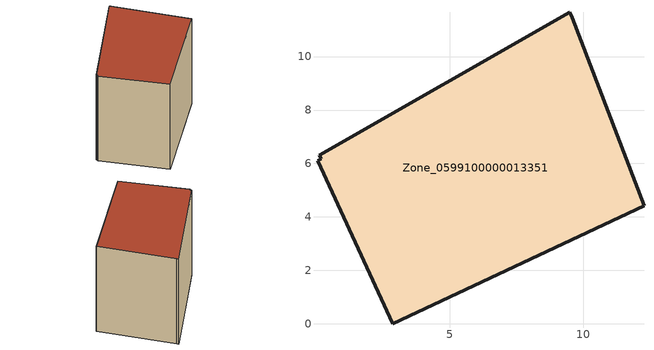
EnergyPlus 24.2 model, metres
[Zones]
Zone_0599100000013351
 floor ground (C_G): 9.5,11.66 9.58,11.45 12.27,4.41 2.87,0 0.06,6.11 0.19,6.18 0.13,6.3 z0
 wall outside (C_F): 2.87,0 12.27,4.41 9.58,11.45 9.5,11.66 0.13,6.3 0.19,6.18 0.06,6.11 2.87,0 z0:9.48
 roof outside (C_R): 9.58,11.45 9.5,11.66 0.13,6.3 0.19,6.18 0.06,6.11 2.87,0 12.27,4.41 z9.48
[BUILDING]
Pand.0599100000013351: North Axis=0; Terrain=City; Loads Convergence Tolerance Value=0.04; Temperature Convergence Tolerance Value=0.4; Solar Distribution=FullExterior; Maximum Number of Warmup Days=25; Minimum Number of Warmup Days=1
[Site:Location]
Rotterdam.The.Hague.AP_ZH_NLD Design_Conditions: Latitude=51.96; Longitude=4.45; Time Zone=1; Elevation=-4.5
[SITE:GROUNDTEMPERATURE:BUILDINGSURFACE]
18, 18, 18, 18, 18, 18, 18, 18, 18, 18, 18, 18
[MATERIAL] Thermal Absorptance=0.9; Solar Absorptance=0.7; Visible Absorptance=0.7
Name | Roughness | Thickness | Conductivity | Density | Specific Heat
G.D.1965 | MediumSmooth | 0.15 | 1 | 540 | 1210
F.D.1965 | Rough | 0.3 | 0.857143 | 1920 | 840
R.D.1965 | MediumRough | 0.2 | 0.08 | 1500 | 1000
[CONSTRUCTION]
C_G: G.D.1965
C_F: F.D.1965
C_R: R.D.1965
[ZONE]
Zone_0599100000013351: Type=1; Multiplier=1; Ceiling Height=Autocalculate; Volume=Autocalculate; Floor Area=autocalculate; Part of Total Floor Area=Yes
[ZONEINFILTRATION:DESIGNFLOWRATE]
Infil_Zone_0599100000013351: Zone or ZoneList or Space or SpaceList=Zone_0599100000013351; Schedule=AlwaysOn; Design Flow Rate Calculation Method=Flow/Area; Flow Rate per Floor Area=0.0042; Constant Term Coefficient=1; Temperature Term Coefficient=0; Velocity Term Coefficient=0; Velocity Squared Term Coefficient=0
[HVACTEMPLATE:ZONE:IDEALLOADSAIRSYSTEM]
Zone_0599100000013351: Maximum Heating Supply Air Temperature=50; Minimum Cooling Supply Air Temperature=13; Maximum Heating Supply Air Humidity Ratio=0.0156; Minimum Cooling Supply Air Humidity Ratio=0.0077; Heating Limit=NoLimit; Cooling Limit=NoLimit; Dehumidification Control Type=ConstantSensibleHeatRatio; Cooling Sensible Heat Ratio=0.7; Dehumidification Setpoint=60; Humidification Control Type=None; Humidification Setpoint=30; Outdoor Air Method=None; Outdoor Air Flow Rate per Person=0.00944; Outdoor Air Flow Rate per Zone Floor Area=0; Outdoor Air Flow Rate per Zone=0; Demand Controlled Ventilation Type=None; Outdoor Air Economizer Type=NoEconomizer; Heat Recovery Type=None; Sensible Heat Recovery Effectiveness=0.7; Latent Heat Recovery Effectiveness=0.65
[ZONECONTROL:THERMOSTAT]
ThermostatControl_Zone_0599100000013351: Zone or ZoneList=Zone_0599100000013351; Control Type Schedule=DualSetpointControlType; Control 1=Thermostat_Zone_0599100000013351; Temperature Difference Between Cutout And Setpoint=0
[THERMOSTATSETPOINT:DUALSETPOINT]
Thermostat_Zone_0599100000013351: Heating Setpoint Temperature Schedule=HeatingSetpoint_Zone_0599100000013351; Cooling Setpoint Temperature Schedule=CoolingSetpoint_Zone_0599100000013351
[SCHEDULE:COMPACT]
HeatingSetpoint_Zone_0599100000013351: Through: 12/31, For: AllDays, Until: 24:00, 21
CoolingSetpoint_Zone_0599100000013351: Through: 12/31, For: AllDays, Until: 24:00, 24
DualSetpointControlType: Through: 12/31, For: AllDays, Until: 24:00, 4
AlwaysOn: Through: 12/31, For: AllDays, Until: 24:00, 1
